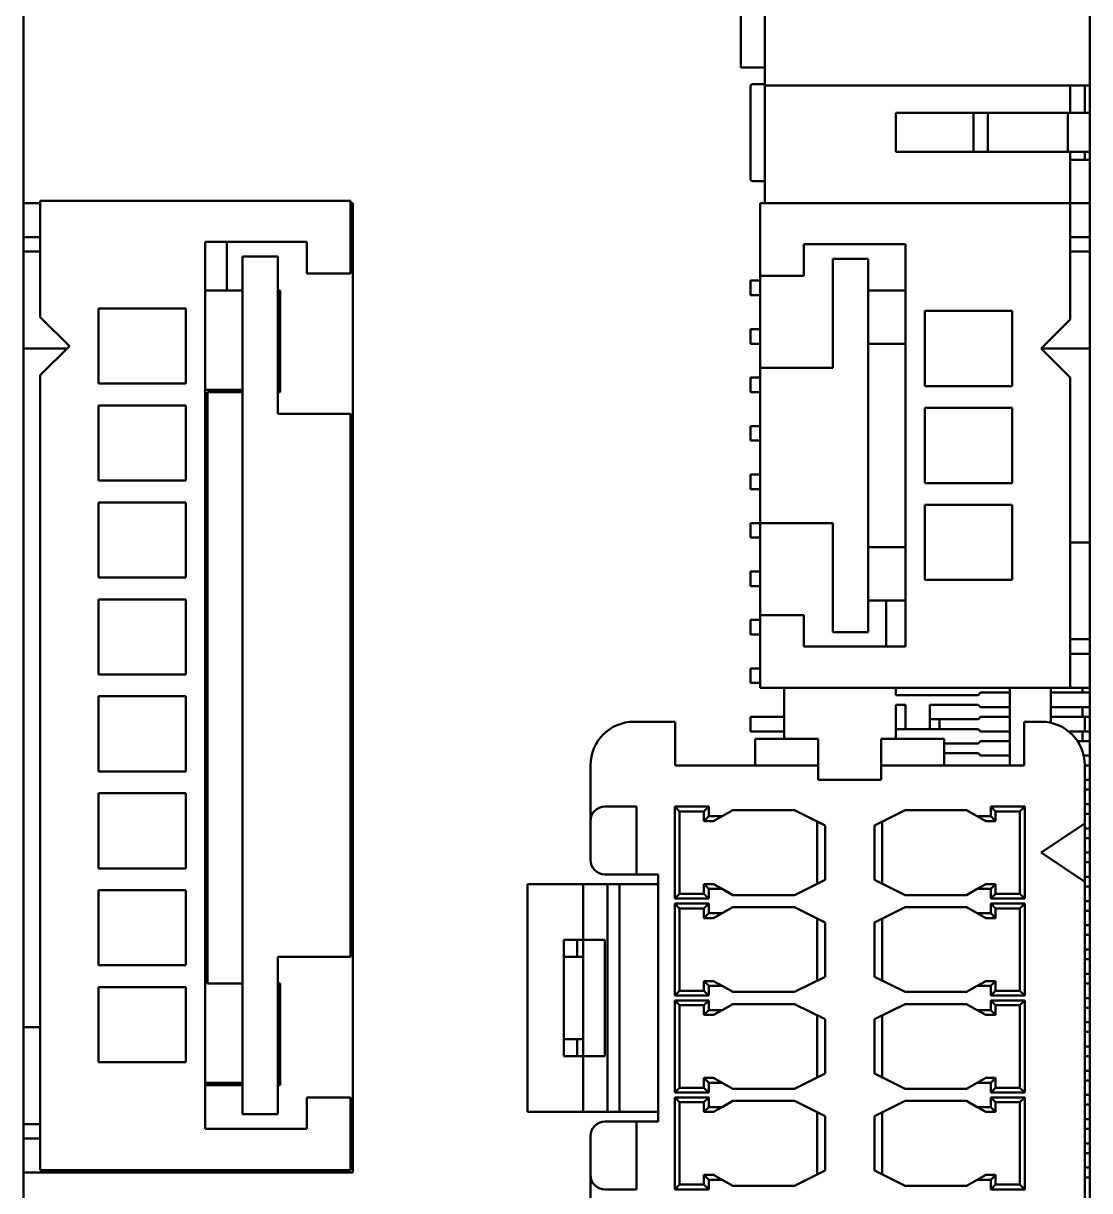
# Model space of a CAD drawing. Header units: millimetres. Extents: x 3118 to 4801, y 919 to 1849.
# Drawn here: x 3407.26 to 3429.26, y 1603.15 to 1627.24 of the extents above; entities that cross this region are included whole.
import ezdxf

# ---------------------------------------------------------------- set-up
doc = ezdxf.new("R2010")
doc.units = ezdxf.units.MM
doc.header["$LTSCALE"] = 1.8
doc.layers.add('외형선(ISO)', color=7, linetype='Continuous', lineweight=50)

msp = doc.modelspace()

# ---------------------------------------------------------------- linework, layer by layer
at = {"layer": '외형선(ISO)'}
for p, q in [((3407.26, 1640.527), (3407.26, 1550.527)), ((3429.26, 1598.527), (3429.26, 1640.527)), ((3422.56, 1625.957), (3422.56, 1630.527)), ((3422.06, 1626.327), (3422.06, 1628.477)), ((3422.06, 1626.327), (3422.56, 1626.327)), ((3422.26, 1625.932), (3422.26, 1624.032)), ((3422.56, 1625.982), (3422.31, 1625.982)), ((3422.56, 1625.957), (3422.56, 1623.527)), ((3422.56, 1625.957), (3429.26, 1625.957)), ((3428.86, 1625.957), (3428.86, 1625.387)), ((3429.16, 1625.387), (3429.16, 1625.932)), ((3425.26, 1625.387), (3425.36, 1625.387)), ((3425.26, 1625.387), (3425.26, 1624.587)), ((3426.86, 1625.387), (3425.36, 1625.387)), ((3427.16, 1625.387), (3426.86, 1625.387)), ((3426.86, 1625.387), (3426.86, 1624.587)), ((3427.16, 1625.387), (3427.91, 1625.387)), ((3427.16, 1625.387), (3427.16, 1624.587)), ((3428.81, 1625.387), (3427.91, 1625.387)), ((3428.81, 1625.387), (3429.26, 1625.387)), ((3428.81, 1625.387), (3428.81, 1624.587)), ((3425.26, 1624.587), (3425.36, 1624.587)), ((3425.36, 1624.587), (3426.86, 1624.587)), ((3426.86, 1624.587), (3427.16, 1624.587)), ((3427.16, 1624.587), (3427.91, 1624.587)), ((3428.81, 1624.587), (3427.91, 1624.587)), ((3429.26, 1624.587), (3428.81, 1624.587)), ((3428.86, 1624.587), (3428.86, 1623.527)), ((3429.16, 1624.417), (3429.16, 1624.587)), ((3428.86, 1624.417), (3429.26, 1624.417)), ((3422.31, 1623.982), (3422.56, 1623.982)), ((3407.61, 1623.527), (3407.26, 1623.527)), ((3407.61, 1623.577), (3407.61, 1621.177)), ((3407.61, 1623.577), (3414.01, 1623.577)), ((3414.01, 1623.577), (3414.01, 1622.077)), ((3414.01, 1623.527), (3414.06, 1623.527)), ((3414.06, 1623.527), (3414.06, 1603.527)), ((3428.86, 1623.527), (3422.46, 1623.527)), ((3422.46, 1623.527), (3422.46, 1622.027)), ((3429.26, 1623.527), (3428.86, 1623.527)), ((3428.86, 1623.527), (3428.86, 1621.127)), ((3407.26, 1622.827), (3407.61, 1622.827)), ((3428.86, 1622.827), (3429.26, 1622.827)), ((3407.26, 1620.527), (3407.26, 1622.527)), ((3407.26, 1622.527), (3407.61, 1622.527)), ((3411.01, 1622.727), (3411.01, 1604.427)), ((3411.01, 1622.727), (3413.11, 1622.727)), ((3411.46, 1621.727), (3411.46, 1622.727)), ((3413.11, 1622.077), (3413.11, 1622.727)), ((3423.36, 1622.027), (3423.36, 1622.677)), ((3425.46, 1622.677), (3423.36, 1622.677)), ((3425.46, 1622.677), (3425.46, 1614.377)), ((3428.86, 1622.527), (3429.26, 1622.527)), ((3429.26, 1622.527), (3429.26, 1620.527)), ((3411.78, 1604.727), (3411.78, 1622.427)), ((3411.78, 1622.427), (3412.51, 1622.427)), ((3412.51, 1619.177), (3412.51, 1622.427)), ((3423.96, 1620.127), (3423.96, 1622.377)), ((3424.69, 1622.377), (3423.96, 1622.377)), ((3424.69, 1614.677), (3424.69, 1622.377)), ((3414.01, 1622.077), (3413.11, 1622.077)), ((3422.46, 1621.927), (3422.26, 1621.927)), ((3422.26, 1621.927), (3422.26, 1621.627)), ((3422.46, 1620.127), (3422.46, 1622.027)), ((3422.46, 1622.027), (3423.36, 1622.027)), ((3411.01, 1621.727), (3411.46, 1621.727)), ((3411.78, 1621.727), (3411.46, 1621.727)), ((3412.56, 1621.727), (3412.51, 1621.727)), ((3412.56, 1619.627), (3412.56, 1621.727)), ((3422.46, 1621.627), (3422.26, 1621.627)), ((3425.46, 1621.727), (3424.69, 1621.727)), ((3408.81, 1621.352), (3408.81, 1619.802)), ((3410.61, 1621.352), (3408.81, 1621.352)), ((3410.61, 1619.802), (3410.61, 1621.352)), ((3408.21, 1620.577), (3407.61, 1621.177)), ((3425.86, 1619.752), (3425.86, 1621.302)), ((3425.86, 1621.302), (3427.66, 1621.302)), ((3427.66, 1621.302), (3427.66, 1619.752)), ((3428.26, 1620.527), (3428.86, 1621.127)), ((3422.46, 1620.927), (3422.26, 1620.927)), ((3422.26, 1620.927), (3422.26, 1620.627)), ((3422.46, 1620.627), (3422.26, 1620.627)), ((3424.69, 1620.627), (3425.46, 1620.627)), ((3408.16, 1620.527), (3407.26, 1620.527)), ((3407.61, 1619.977), (3408.21, 1620.577)), ((3428.26, 1620.527), (3429.26, 1620.527)), ((3428.86, 1619.927), (3428.26, 1620.527)), ((3422.46, 1620.127), (3423.96, 1620.127)), ((3422.46, 1616.927), (3422.46, 1620.127)), ((3407.61, 1619.977), (3407.61, 1603.577)), ((3422.46, 1619.927), (3422.26, 1619.927)), ((3422.26, 1619.927), (3422.26, 1619.627)), ((3428.86, 1619.927), (3428.86, 1613.527)), ((3408.81, 1619.802), (3410.61, 1619.802)), ((3411.01, 1619.677), (3411.78, 1619.677)), ((3427.66, 1619.752), (3425.86, 1619.752)), ((3411.06, 1619.627), (3411.78, 1619.627)), ((3411.06, 1607.427), (3411.06, 1619.627)), ((3412.51, 1619.627), (3412.56, 1619.627)), ((3422.46, 1619.627), (3422.26, 1619.627)), ((3408.81, 1619.352), (3408.81, 1617.802)), ((3410.61, 1619.352), (3408.81, 1619.352)), ((3410.61, 1617.802), (3410.61, 1619.352)), ((3414.01, 1619.177), (3412.51, 1619.177)), ((3414.01, 1607.977), (3414.01, 1619.177)), ((3425.86, 1617.752), (3425.86, 1619.302)), ((3425.86, 1619.302), (3427.66, 1619.302)), ((3427.66, 1619.302), (3427.66, 1617.752)), ((3422.46, 1618.927), (3422.26, 1618.927)), ((3422.26, 1618.927), (3422.26, 1618.627)), ((3422.46, 1618.627), (3422.26, 1618.627)), ((3408.81, 1617.802), (3410.61, 1617.802)), ((3422.46, 1617.927), (3422.26, 1617.927)), ((3422.26, 1617.927), (3422.26, 1617.627)), ((3427.66, 1617.752), (3425.86, 1617.752)), ((3422.46, 1617.627), (3422.26, 1617.627)), ((3408.81, 1617.352), (3408.81, 1615.802)), ((3410.61, 1617.352), (3408.81, 1617.352)), ((3410.61, 1615.802), (3410.61, 1617.352)), ((3425.86, 1615.752), (3425.86, 1617.302)), ((3425.86, 1617.302), (3427.66, 1617.302)), ((3427.66, 1617.302), (3427.66, 1615.752)), ((3422.46, 1616.927), (3422.26, 1616.927)), ((3422.26, 1616.927), (3422.26, 1616.627)), ((3422.46, 1615.027), (3422.46, 1616.927)), ((3422.46, 1616.927), (3423.96, 1616.927)), ((3423.96, 1616.927), (3423.96, 1614.677)), ((3422.46, 1616.627), (3422.26, 1616.627)), ((3428.86, 1616.527), (3429.26, 1616.527)), ((3429.26, 1616.527), (3429.26, 1614.527)), ((3425.46, 1616.427), (3424.69, 1616.427)), ((3408.81, 1615.802), (3410.61, 1615.802)), ((3422.46, 1615.927), (3422.26, 1615.927)), ((3422.26, 1615.927), (3422.26, 1615.627)), ((3422.46, 1615.627), (3422.26, 1615.627)), ((3427.66, 1615.752), (3425.86, 1615.752)), ((3408.81, 1615.352), (3408.81, 1613.802)), ((3410.61, 1615.352), (3408.81, 1615.352)), ((3410.61, 1613.802), (3410.61, 1615.352)), ((3424.69, 1615.327), (3425.06, 1615.327)), ((3425.46, 1615.327), (3425.06, 1615.327)), ((3425.06, 1615.327), (3425.06, 1614.377)), ((3422.46, 1614.927), (3422.26, 1614.927)), ((3422.26, 1614.927), (3422.26, 1614.627)), ((3422.46, 1615.027), (3423.36, 1615.027)), ((3422.46, 1613.527), (3422.46, 1615.027)), ((3423.36, 1615.027), (3423.36, 1614.377)), ((3422.46, 1614.627), (3422.26, 1614.627)), ((3424.69, 1614.677), (3423.96, 1614.677)), ((3425.46, 1614.377), (3423.36, 1614.377)), ((3429.26, 1614.527), (3428.86, 1614.527)), ((3429.26, 1614.227), (3428.86, 1614.227)), ((3422.46, 1613.927), (3422.26, 1613.927)), ((3422.26, 1613.927), (3422.26, 1613.627)), ((3408.81, 1613.802), (3410.61, 1613.802)), ((3422.46, 1613.627), (3422.26, 1613.627)), ((3428.86, 1613.527), (3422.46, 1613.527)), ((3422.96, 1613.527), (3422.96, 1612.477)), ((3425.26, 1613.377), (3425.26, 1613.527)), ((3425.56, 1613.377), (3425.26, 1613.377)), ((3425.56, 1613.377), (3426.96, 1613.377)), ((3426.96, 1613.377), (3427.01, 1613.427)), ((3427.61, 1613.427), (3427.01, 1613.427)), ((3427.61, 1613.527), (3427.61, 1611.927)), ((3428.46, 1612.805), (3428.46, 1613.527)), ((3429.01, 1613.427), (3428.46, 1613.427)), ((3428.86, 1613.527), (3429.26, 1613.527)), ((3429.01, 1613.427), (3429.11, 1613.427)), ((3429.11, 1613.427), (3429.11, 1613.527)), ((3429.26, 1613.427), (3429.11, 1613.427)), ((3408.81, 1613.352), (3408.81, 1611.802)), ((3410.61, 1613.352), (3408.81, 1613.352)), ((3410.61, 1611.802), (3410.61, 1613.352)), ((3425.26, 1612.677), (3425.26, 1613.177)), ((3425.26, 1613.177), (3425.46, 1613.177)), ((3425.46, 1612.677), (3425.46, 1613.177)), ((3426.26, 1613.177), (3425.96, 1613.177)), ((3425.96, 1612.877), (3425.96, 1613.177)), ((3426.96, 1613.177), (3426.26, 1613.177)), ((3426.96, 1613.177), (3427.01, 1613.127)), ((3427.61, 1613.127), (3427.01, 1613.127)), ((3429.01, 1613.127), (3428.46, 1613.127)), ((3429.01, 1613.127), (3429.11, 1613.127)), ((3429.11, 1612.927), (3429.11, 1613.127)), ((3429.26, 1613.127), (3429.11, 1613.127)), ((3422.96, 1612.927), (3422.26, 1612.927)), ((3422.26, 1612.927), (3422.26, 1612.627)), ((3427.01, 1612.927), (3426.963, 1612.877)), ((3427.61, 1612.927), (3427.01, 1612.927)), ((3429.01, 1612.927), (3428.46, 1612.927)), ((3429.01, 1612.927), (3429.11, 1612.927)), ((3429.11, 1612.927), (3429.26, 1612.927)), ((3429.16, 1612.627), (3429.16, 1612.927)), ((3420.71, 1612.827), (3419.86, 1612.827)), ((3420.71, 1612.827), (3420.71, 1611.927)), ((3425.26, 1612.477), (3425.26, 1612.677)), ((3425.56, 1612.677), (3425.26, 1612.677)), ((3426.96, 1612.677), (3425.56, 1612.677)), ((3426.26, 1612.877), (3425.96, 1612.877)), ((3425.96, 1612.677), (3425.96, 1612.877)), ((3426.16, 1612.677), (3426.16, 1612.877)), ((3426.26, 1612.877), (3426.963, 1612.877)), ((3427.01, 1612.627), (3426.96, 1612.677)), ((3428.26, 1612.827), (3427.91, 1612.827)), ((3427.91, 1612.827), (3427.91, 1611.927)), ((3422.96, 1612.627), (3422.26, 1612.627)), ((3422.36, 1612.477), (3423.66, 1612.477)), ((3422.36, 1611.927), (3422.36, 1612.477)), ((3423.66, 1612.477), (3423.66, 1611.927)), ((3424.96, 1611.927), (3424.96, 1612.477)), ((3424.96, 1612.477), (3426.26, 1612.477)), ((3426.26, 1612.477), (3426.26, 1611.927)), ((3426.96, 1612.377), (3427.01, 1612.427)), ((3427.01, 1612.627), (3427.61, 1612.627)), ((3427.61, 1612.427), (3427.01, 1612.427)), ((3428.825, 1612.627), (3429.01, 1612.627)), ((3429.01, 1612.427), (3429.008, 1612.427)), ((3429.01, 1612.627), (3429.11, 1612.627)), ((3429.01, 1612.427), (3429.11, 1612.427)), ((3429.11, 1612.627), (3429.26, 1612.627)), ((3429.11, 1612.427), (3429.11, 1612.627)), ((3429.26, 1612.427), (3429.11, 1612.427)), ((3426.26, 1612.377), (3426.96, 1612.377)), ((3426.96, 1612.177), (3426.26, 1612.177)), ((3426.96, 1612.177), (3427.01, 1612.127)), ((3418.96, 1610.777), (3418.96, 1611.927)), ((3420.71, 1611.927), (3423.66, 1611.927)), ((3423.66, 1611.927), (3423.66, 1611.627)), ((3424.96, 1611.927), (3427.91, 1611.927)), ((3424.96, 1611.627), (3424.96, 1611.927)), ((3427.61, 1612.127), (3427.01, 1612.127)), ((3429.26, 1612.127), (3429.137, 1612.127)), ((3429.16, 1611.927), (3429.16, 1610.727)), ((3429.16, 1611.927), (3429.26, 1611.927)), ((3408.81, 1611.802), (3410.61, 1611.802)), ((3423.66, 1611.627), (3424.96, 1611.627)), ((3429.16, 1611.627), (3429.26, 1611.627)), ((3408.81, 1611.352), (3408.81, 1609.802)), ((3410.61, 1611.352), (3408.81, 1611.352)), ((3410.61, 1609.802), (3410.61, 1611.352)), ((3429.26, 1611.427), (3429.16, 1611.427)), ((3419.56, 1611.077), (3419.26, 1611.077)), ((3419.56, 1611.077), (3419.91, 1611.077)), ((3419.91, 1610.777), (3419.91, 1611.077)), ((3420.7, 1611.077), (3420.7, 1609.177)), ((3421.4, 1611.077), (3420.7, 1611.077)), ((3420.7, 1611.077), (3420.8, 1610.977)), ((3420.8, 1610.977), (3420.8, 1609.277)), ((3421.3, 1610.977), (3420.8, 1610.977)), ((3421.4, 1611.077), (3421.3, 1610.977)), ((3421.3, 1610.777), (3421.3, 1610.977)), ((3421.4, 1610.877), (3421.4, 1611.077)), ((3421.9, 1611.002), (3421.677, 1610.877)), ((3421.9, 1611.002), (3423.17, 1611.002)), ((3423.17, 1611.002), (3423.8, 1610.687)), ((3424.82, 1610.687), (3425.45, 1611.002)), ((3425.45, 1611.002), (3426.72, 1611.002)), ((3426.942, 1610.877), (3426.72, 1611.002)), ((3427.22, 1611.077), (3427.22, 1610.877)), ((3427.92, 1611.077), (3427.22, 1611.077)), ((3427.22, 1611.077), (3427.32, 1610.977)), ((3427.82, 1610.977), (3427.32, 1610.977)), ((3427.32, 1610.977), (3427.32, 1610.777)), ((3427.92, 1611.077), (3427.82, 1610.977)), ((3427.82, 1609.277), (3427.82, 1610.977)), ((3427.92, 1609.177), (3427.92, 1611.077)), ((3429.26, 1611.127), (3429.16, 1611.127)), ((3418.96, 1609.977), (3418.96, 1610.777)), ((3419.91, 1609.977), (3419.91, 1610.777)), ((3421.4, 1610.877), (3421.3, 1610.777)), ((3421.5, 1610.777), (3421.3, 1610.777)), ((3421.677, 1610.877), (3421.4, 1610.877)), ((3421.677, 1610.877), (3421.5, 1610.777)), ((3423.64, 1610.767), (3423.64, 1609.487)), ((3424.98, 1609.487), (3424.98, 1610.767)), ((3427.22, 1610.877), (3426.942, 1610.877)), ((3426.942, 1610.877), (3427.12, 1610.777)), ((3427.32, 1610.777), (3427.12, 1610.777)), ((3427.22, 1610.877), (3427.32, 1610.777)), ((3429.16, 1610.727), (3428.26, 1610.127)), ((3429.16, 1610.927), (3429.26, 1610.927)), ((3429.16, 1609.527), (3429.16, 1610.727)), ((3423.8, 1610.687), (3423.8, 1609.567)), ((3424.82, 1609.567), (3424.82, 1610.687)), ((3429.16, 1610.627), (3429.26, 1610.627)), ((3429.26, 1610.427), (3429.16, 1610.427)), ((3428.26, 1610.127), (3429.16, 1609.527)), ((3429.26, 1610.127), (3429.16, 1610.127)), ((3408.81, 1609.802), (3410.61, 1609.802)), ((3419.91, 1609.677), (3419.91, 1609.977)), ((3429.16, 1609.927), (3429.26, 1609.927)), ((3419.26, 1609.677), (3419.56, 1609.677)), ((3419.91, 1609.677), (3419.56, 1609.677)), ((3419.91, 1609.677), (3420.36, 1609.677)), ((3420.36, 1604.577), (3420.36, 1609.677)), ((3423.8, 1609.567), (3423.17, 1609.252)), ((3425.45, 1609.252), (3424.82, 1609.567)), ((3429.16, 1609.627), (3429.26, 1609.627)), ((3429.16, 1609.527), (3429.16, 1602.327)), ((3408.81, 1609.352), (3408.81, 1607.802)), ((3410.61, 1609.352), (3408.81, 1609.352)), ((3410.61, 1607.802), (3410.61, 1609.352)), ((3418.81, 1609.477), (3417.66, 1609.477)), ((3417.66, 1609.477), (3417.66, 1604.777)), ((3419.31, 1609.477), (3418.81, 1609.477)), ((3418.81, 1609.477), (3418.81, 1608.327)), ((3419.31, 1604.777), (3419.31, 1609.477)), ((3419.56, 1609.477), (3419.31, 1609.477)), ((3419.706, 1609.477), (3419.56, 1609.477)), ((3419.56, 1609.477), (3419.56, 1604.777)), ((3420.206, 1609.477), (3419.706, 1609.477)), ((3420.36, 1609.477), (3420.206, 1609.477)), ((3420.7, 1609.177), (3420.8, 1609.277)), ((3420.8, 1609.277), (3421.3, 1609.277)), ((3421.3, 1609.477), (3421.5, 1609.477)), ((3421.3, 1609.277), (3421.3, 1609.477)), ((3421.4, 1609.377), (3421.3, 1609.477)), ((3421.4, 1609.177), (3421.3, 1609.277)), ((3421.4, 1609.377), (3421.677, 1609.377)), ((3421.4, 1609.177), (3421.4, 1609.377)), ((3421.677, 1609.377), (3421.5, 1609.477)), ((3421.677, 1609.377), (3421.9, 1609.252)), ((3426.72, 1609.252), (3426.942, 1609.377)), ((3426.942, 1609.377), (3427.12, 1609.477)), ((3426.942, 1609.377), (3427.22, 1609.377)), ((3427.12, 1609.477), (3427.32, 1609.477)), ((3427.22, 1609.377), (3427.32, 1609.477)), ((3427.22, 1609.377), (3427.22, 1609.177)), ((3427.22, 1609.177), (3427.32, 1609.277)), ((3427.32, 1609.477), (3427.32, 1609.277)), ((3427.32, 1609.277), (3427.82, 1609.277)), ((3427.92, 1609.177), (3427.82, 1609.277)), ((3429.26, 1609.427), (3429.16, 1609.427)), ((3420.7, 1609.177), (3421.4, 1609.177)), ((3420.7, 1609.077), (3420.7, 1607.177)), ((3421.4, 1609.077), (3420.7, 1609.077)), ((3420.7, 1609.077), (3420.8, 1608.977)), ((3421.4, 1609.077), (3421.3, 1608.977)), ((3421.4, 1608.877), (3421.4, 1609.077)), ((3423.17, 1609.252), (3421.9, 1609.252)), ((3426.72, 1609.252), (3425.45, 1609.252)), ((3427.22, 1609.177), (3427.92, 1609.177)), ((3427.22, 1609.077), (3427.22, 1608.877)), ((3427.92, 1609.077), (3427.22, 1609.077)), ((3427.22, 1609.077), (3427.32, 1608.977)), ((3427.92, 1609.077), (3427.82, 1608.977)), ((3427.92, 1607.177), (3427.92, 1609.077)), ((3429.26, 1609.127), (3429.16, 1609.127)), ((3420.8, 1608.977), (3420.8, 1607.277)), ((3421.3, 1608.977), (3420.8, 1608.977)), ((3421.3, 1608.777), (3421.3, 1608.977)), ((3421.4, 1608.877), (3421.3, 1608.777)), ((3421.677, 1608.877), (3421.4, 1608.877)), ((3421.677, 1608.877), (3421.5, 1608.777)), ((3421.9, 1609.002), (3421.677, 1608.877)), ((3421.9, 1609.002), (3423.17, 1609.002)), ((3423.17, 1609.002), (3423.8, 1608.687)), ((3424.82, 1608.687), (3425.45, 1609.002)), ((3425.45, 1609.002), (3426.72, 1609.002)), ((3426.942, 1608.877), (3426.72, 1609.002)), ((3427.22, 1608.877), (3426.942, 1608.877)), ((3426.942, 1608.877), (3427.12, 1608.777)), ((3427.22, 1608.877), (3427.32, 1608.777)), ((3427.82, 1608.977), (3427.32, 1608.977)), ((3427.32, 1608.977), (3427.32, 1608.777)), ((3427.82, 1607.277), (3427.82, 1608.977)), ((3429.16, 1608.927), (3429.26, 1608.927)), ((3421.5, 1608.777), (3421.3, 1608.777)), ((3423.64, 1608.767), (3423.64, 1607.487)), ((3423.8, 1608.687), (3423.8, 1607.567)), ((3424.82, 1607.567), (3424.82, 1608.687)), ((3424.98, 1607.487), (3424.98, 1608.767)), ((3427.32, 1608.777), (3427.12, 1608.777)), ((3429.16, 1608.627), (3429.26, 1608.627)), ((3418.81, 1608.327), (3418.41, 1608.327)), ((3418.41, 1608.327), (3418.41, 1605.927)), ((3418.685, 1608.327), (3418.685, 1607.979)), ((3419.255, 1608.327), (3418.81, 1608.327)), ((3418.81, 1605.927), (3418.81, 1608.327)), ((3419.255, 1605.927), (3419.255, 1608.327)), ((3429.26, 1608.427), (3429.16, 1608.427)), ((3429.26, 1608.127), (3429.16, 1608.127)), ((3412.51, 1607.977), (3412.51, 1604.727)), ((3414.01, 1607.977), (3412.51, 1607.977)), ((3418.41, 1607.979), (3418.81, 1607.979)), ((3429.16, 1607.927), (3429.26, 1607.927)), ((3408.81, 1607.802), (3410.61, 1607.802)), ((3429.16, 1607.627), (3429.26, 1607.627)), ((3408.81, 1607.352), (3408.81, 1605.802)), ((3410.61, 1607.352), (3408.81, 1607.352)), ((3410.61, 1605.802), (3410.61, 1607.352)), ((3411.01, 1607.477), (3411.06, 1607.477)), ((3411.78, 1607.427), (3411.06, 1607.427)), ((3412.56, 1607.427), (3412.51, 1607.427)), ((3412.56, 1605.327), (3412.56, 1607.427)), ((3421.3, 1607.477), (3421.5, 1607.477)), ((3421.3, 1607.277), (3421.3, 1607.477)), ((3421.4, 1607.377), (3421.3, 1607.477)), ((3421.4, 1607.377), (3421.677, 1607.377)), ((3421.4, 1607.177), (3421.4, 1607.377)), ((3421.677, 1607.377), (3421.5, 1607.477)), ((3421.677, 1607.377), (3421.9, 1607.252)), ((3423.8, 1607.567), (3423.17, 1607.252)), ((3425.45, 1607.252), (3424.82, 1607.567)), ((3426.72, 1607.252), (3426.942, 1607.377)), ((3426.942, 1607.377), (3427.12, 1607.477)), ((3426.942, 1607.377), (3427.22, 1607.377)), ((3427.12, 1607.477), (3427.32, 1607.477)), ((3427.22, 1607.377), (3427.32, 1607.477)), ((3427.22, 1607.377), (3427.22, 1607.177)), ((3427.32, 1607.477), (3427.32, 1607.277)), ((3429.26, 1607.427), (3429.16, 1607.427)), ((3420.7, 1607.177), (3420.8, 1607.277)), ((3420.7, 1607.177), (3421.4, 1607.177)), ((3420.8, 1607.277), (3421.3, 1607.277)), ((3421.4, 1607.177), (3421.3, 1607.277)), ((3423.17, 1607.252), (3421.9, 1607.252)), ((3426.72, 1607.252), (3425.45, 1607.252)), ((3427.22, 1607.177), (3427.32, 1607.277)), ((3427.22, 1607.177), (3427.92, 1607.177)), ((3427.32, 1607.277), (3427.82, 1607.277)), ((3427.92, 1607.177), (3427.82, 1607.277)), ((3429.26, 1607.127), (3429.16, 1607.127)), ((3420.7, 1607.077), (3420.7, 1605.177)), ((3421.4, 1607.077), (3420.7, 1607.077)), ((3420.7, 1607.077), (3420.8, 1606.977)), ((3420.8, 1606.977), (3420.8, 1605.277)), ((3421.3, 1606.977), (3420.8, 1606.977)), ((3421.4, 1607.077), (3421.3, 1606.977)), ((3421.3, 1606.777), (3421.3, 1606.977)), ((3421.4, 1606.877), (3421.3, 1606.777)), ((3421.4, 1606.877), (3421.4, 1607.077)), ((3421.677, 1606.877), (3421.4, 1606.877)), ((3421.677, 1606.877), (3421.5, 1606.777)), ((3421.9, 1607.002), (3421.677, 1606.877)), ((3421.9, 1607.002), (3423.17, 1607.002)), ((3423.17, 1607.002), (3423.8, 1606.687)), ((3424.82, 1606.687), (3425.45, 1607.002)), ((3425.45, 1607.002), (3426.72, 1607.002)), ((3426.942, 1606.877), (3426.72, 1607.002)), ((3427.22, 1606.877), (3426.942, 1606.877)), ((3426.942, 1606.877), (3427.12, 1606.777)), ((3427.22, 1607.077), (3427.22, 1606.877)), ((3427.92, 1607.077), (3427.22, 1607.077)), ((3427.22, 1607.077), (3427.32, 1606.977)), ((3427.22, 1606.877), (3427.32, 1606.777)), ((3427.82, 1606.977), (3427.32, 1606.977)), ((3427.32, 1606.977), (3427.32, 1606.777)), ((3427.92, 1607.077), (3427.82, 1606.977)), ((3427.82, 1605.277), (3427.82, 1606.977)), ((3427.92, 1605.177), (3427.92, 1607.077)), ((3429.16, 1606.927), (3429.26, 1606.927)), ((3421.5, 1606.777), (3421.3, 1606.777)), ((3423.64, 1606.767), (3423.64, 1605.487)), ((3423.8, 1606.687), (3423.8, 1605.567)), ((3424.82, 1605.567), (3424.82, 1606.687)), ((3424.98, 1605.487), (3424.98, 1606.767)), ((3427.32, 1606.777), (3427.12, 1606.777)), ((3429.16, 1606.627), (3429.26, 1606.627)), ((3407.26, 1604.527), (3407.26, 1606.527)), ((3407.61, 1606.527), (3407.26, 1606.527)), ((3429.26, 1606.427), (3429.16, 1606.427)), ((3418.41, 1606.279), (3418.81, 1606.279)), ((3418.685, 1606.279), (3418.685, 1605.927)), ((3418.81, 1605.927), (3418.41, 1605.927)), ((3419.255, 1605.927), (3418.81, 1605.927)), ((3418.81, 1605.927), (3418.81, 1604.777)), ((3429.26, 1606.127), (3429.16, 1606.127)), ((3429.16, 1605.927), (3429.26, 1605.927)), ((3408.81, 1605.802), (3410.61, 1605.802)), ((3421.3, 1605.477), (3421.5, 1605.477)), ((3421.3, 1605.277), (3421.3, 1605.477)), ((3421.4, 1605.377), (3421.3, 1605.477)), ((3421.677, 1605.377), (3421.5, 1605.477)), ((3423.8, 1605.567), (3423.17, 1605.252)), ((3425.45, 1605.252), (3424.82, 1605.567)), ((3426.942, 1605.377), (3427.12, 1605.477)), ((3427.12, 1605.477), (3427.32, 1605.477)), ((3427.22, 1605.377), (3427.32, 1605.477)), ((3427.32, 1605.477), (3427.32, 1605.277)), ((3429.16, 1605.627), (3429.26, 1605.627)), ((3429.26, 1605.427), (3429.16, 1605.427)), ((3411.01, 1605.377), (3411.78, 1605.377)), ((3411.01, 1605.327), (3411.78, 1605.327)), ((3412.51, 1605.327), (3412.56, 1605.327)), ((3420.7, 1605.177), (3420.8, 1605.277)), ((3420.8, 1605.277), (3421.3, 1605.277)), ((3421.4, 1605.177), (3421.3, 1605.277)), ((3421.4, 1605.377), (3421.677, 1605.377)), ((3421.4, 1605.177), (3421.4, 1605.377)), ((3421.677, 1605.377), (3421.9, 1605.252)), ((3423.17, 1605.252), (3421.9, 1605.252)), ((3426.72, 1605.252), (3425.45, 1605.252)), ((3426.72, 1605.252), (3426.942, 1605.377)), ((3426.942, 1605.377), (3427.22, 1605.377)), ((3427.22, 1605.377), (3427.22, 1605.177)), ((3427.22, 1605.177), (3427.32, 1605.277)), ((3427.32, 1605.277), (3427.82, 1605.277)), ((3427.92, 1605.177), (3427.82, 1605.277)), ((3414.01, 1605.077), (3413.11, 1605.077)), ((3413.11, 1605.077), (3413.11, 1604.427)), ((3414.01, 1603.577), (3414.01, 1605.077)), ((3420.7, 1605.177), (3421.4, 1605.177)), ((3420.7, 1605.077), (3420.7, 1603.177)), ((3421.4, 1605.077), (3420.7, 1605.077)), ((3420.7, 1605.077), (3420.8, 1604.977)), ((3420.8, 1604.977), (3420.8, 1603.277)), ((3421.3, 1604.977), (3420.8, 1604.977)), ((3421.4, 1605.077), (3421.3, 1604.977)), ((3421.3, 1604.777), (3421.3, 1604.977)), ((3421.4, 1604.877), (3421.4, 1605.077)), ((3421.9, 1605.002), (3421.677, 1604.877)), ((3421.9, 1605.002), (3423.17, 1605.002)), ((3423.17, 1605.002), (3423.8, 1604.687)), ((3424.82, 1604.687), (3425.45, 1605.002)), ((3425.45, 1605.002), (3426.72, 1605.002)), ((3426.942, 1604.877), (3426.72, 1605.002)), ((3427.22, 1605.177), (3427.92, 1605.177)), ((3427.22, 1605.077), (3427.22, 1604.877)), ((3427.92, 1605.077), (3427.22, 1605.077)), ((3427.22, 1605.077), (3427.32, 1604.977)), ((3427.82, 1604.977), (3427.32, 1604.977)), ((3427.32, 1604.977), (3427.32, 1604.777)), ((3427.92, 1605.077), (3427.82, 1604.977)), ((3427.82, 1603.277), (3427.82, 1604.977)), ((3427.92, 1603.177), (3427.92, 1605.077)), ((3429.26, 1605.127), (3429.16, 1605.127)), ((3411.78, 1604.727), (3412.51, 1604.727)), ((3418.81, 1604.777), (3417.66, 1604.777)), ((3419.31, 1604.777), (3418.81, 1604.777)), ((3419.56, 1604.777), (3419.31, 1604.777)), ((3419.706, 1604.777), (3419.56, 1604.777)), ((3420.206, 1604.777), (3419.706, 1604.777)), ((3420.36, 1604.777), (3420.206, 1604.777)), ((3421.4, 1604.877), (3421.3, 1604.777)), ((3421.5, 1604.777), (3421.3, 1604.777)), ((3421.677, 1604.877), (3421.4, 1604.877)), ((3421.677, 1604.877), (3421.5, 1604.777)), ((3423.64, 1604.767), (3423.64, 1603.487)), ((3424.98, 1603.487), (3424.98, 1604.767)), ((3427.22, 1604.877), (3426.942, 1604.877)), ((3426.942, 1604.877), (3427.12, 1604.777)), ((3427.32, 1604.777), (3427.12, 1604.777)), ((3427.22, 1604.877), (3427.32, 1604.777)), ((3429.16, 1604.927), (3429.26, 1604.927)), ((3407.61, 1604.527), (3407.26, 1604.527)), ((3419.56, 1604.577), (3419.26, 1604.577)), ((3419.56, 1604.577), (3419.91, 1604.577)), ((3419.91, 1604.577), (3420.36, 1604.577)), ((3419.91, 1604.277), (3419.91, 1604.577)), ((3423.8, 1604.687), (3423.8, 1603.567)), ((3424.82, 1603.567), (3424.82, 1604.687)), ((3429.16, 1604.627), (3429.26, 1604.627)), ((3407.61, 1604.227), (3407.26, 1604.227)), ((3411.01, 1604.427), (3413.11, 1604.427)), ((3418.96, 1604.277), (3418.96, 1603.477)), ((3419.91, 1604.277), (3419.91, 1603.477)), ((3429.26, 1604.427), (3429.16, 1604.427)), ((3429.26, 1604.127), (3429.16, 1604.127)), ((3429.16, 1603.927), (3429.26, 1603.927)), ((3407.26, 1603.527), (3409.06, 1603.527)), ((3407.61, 1603.577), (3414.01, 1603.577)), ((3409.06, 1603.577), (3409.06, 1603.527)), ((3409.06, 1603.527), (3412.06, 1603.527)), ((3412.06, 1603.577), (3412.06, 1603.527)), ((3412.06, 1603.527), (3414.06, 1603.527)), ((3423.8, 1603.567), (3423.17, 1603.252)), ((3425.45, 1603.252), (3424.82, 1603.567)), ((3429.16, 1603.627), (3429.26, 1603.627)), ((3418.96, 1602.327), (3418.96, 1603.477)), ((3419.91, 1603.177), (3419.91, 1603.477)), ((3420.7, 1603.177), (3420.8, 1603.277)), ((3420.8, 1603.277), (3421.3, 1603.277)), ((3421.3, 1603.477), (3421.5, 1603.477)), ((3421.4, 1603.377), (3421.3, 1603.477)), ((3421.3, 1603.277), (3421.3, 1603.477)), ((3421.4, 1603.177), (3421.3, 1603.277)), ((3421.4, 1603.377), (3421.677, 1603.377)), ((3421.4, 1603.177), (3421.4, 1603.377)), ((3421.677, 1603.377), (3421.5, 1603.477)), ((3421.677, 1603.377), (3421.9, 1603.252)), ((3423.17, 1603.252), (3421.9, 1603.252)), ((3426.72, 1603.252), (3425.45, 1603.252)), ((3426.72, 1603.252), (3426.942, 1603.377)), ((3426.942, 1603.377), (3427.12, 1603.477)), ((3426.942, 1603.377), (3427.22, 1603.377)), ((3427.12, 1603.477), (3427.32, 1603.477)), ((3427.22, 1603.377), (3427.32, 1603.477)), ((3427.22, 1603.377), (3427.22, 1603.177)), ((3427.22, 1603.177), (3427.32, 1603.277)), ((3427.32, 1603.477), (3427.32, 1603.277)), ((3427.32, 1603.277), (3427.82, 1603.277)), ((3427.92, 1603.177), (3427.82, 1603.277)), ((3429.26, 1603.427), (3429.16, 1603.427)), ((3419.26, 1603.177), (3419.56, 1603.177)), ((3419.91, 1603.177), (3419.56, 1603.177)), ((3420.7, 1603.177), (3421.4, 1603.177)), ((3427.22, 1603.177), (3427.92, 1603.177))]:
    msp.add_line(p, q, dxfattribs=at)
for centre, radius, start, end in [((3422.31, 1625.932), 0.05, 90, 180), ((3429.11, 1625.932), 0.05, 0, 30), ((3422.31, 1624.032), 0.05, 180, 270), ((3419.86, 1611.927), 0.9, 90, 180), ((3428.26, 1611.927), 0.9, 0, 90), ((3419.26, 1610.777), 0.3, 90, 180), ((3419.26, 1609.977), 0.3, 180, 270), ((3419.26, 1604.277), 0.3, 90, 180), ((3419.26, 1603.477), 0.3, 180, 270)]:
    msp.add_arc(centre, radius, start, end, dxfattribs=at)

doc.saveas('drawing.dxf')
